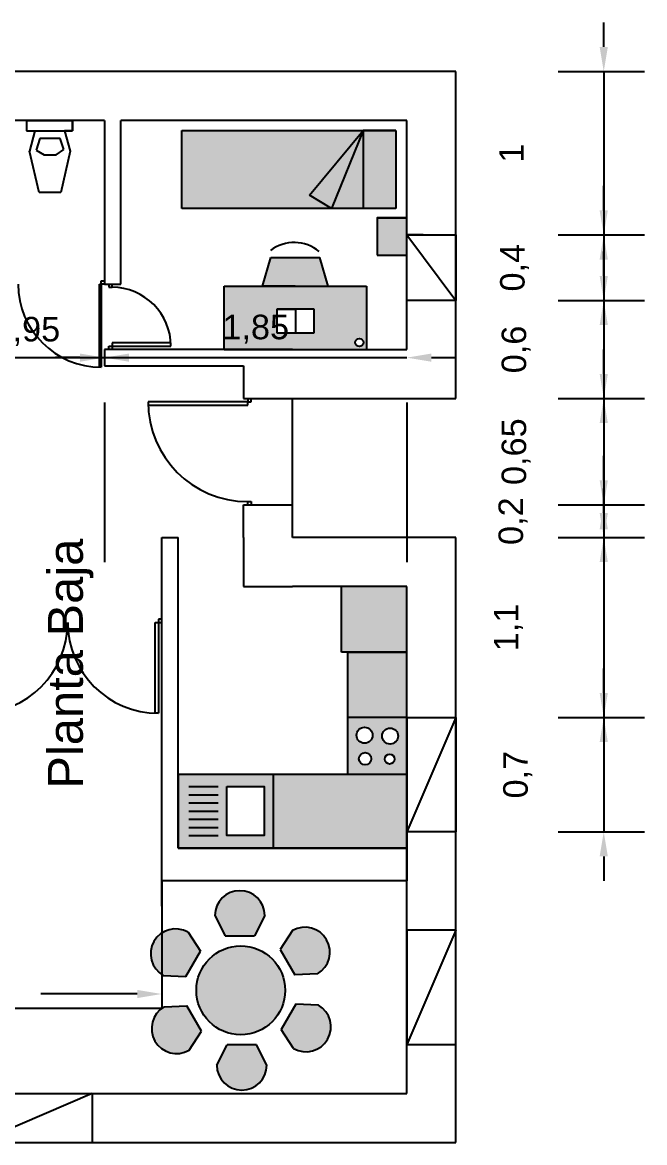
# Model space of a CAD drawing. Header units: millimetres. Extents: x 2250 to 2508, y 2238 to 2752.
# Drawn here: x 2504.6 to 2508.41, y 2745.4 to 2752.25 of the extents above; entities that cross this region are included whole.
import ezdxf

# ---------------------------------------------------------------- set-up
doc = ezdxf.new("R2010")
doc.units = ezdxf.units.MM
for name, color, linetype in [('color', 221, 'Continuous'), ('cotas', 51, 'Continuous'), ('escalera', 130, 'Continuous'), ('mobiliario', 204, 'Continuous'), ('MUROS', 160, 'Continuous'), ('Texto', 193, 'Continuous')]:
    doc.layers.add(name, color=color, linetype=linetype)
doc.styles.get("Standard").update_dxf_attribs({"font": 'arial.ttf'})
doc.dimstyles.new('Copia de ISO-25', dxfattribs={"dimtxt": 0.15, "dimasz": 0.15, "dimexe": 1.25, "dimexo": 0.625, "dimtad": 1, "dimtxsty": 'Standard', "dimcen": 2.5, "dimadec": 0, "dimazin": 2, "dimtfac": 1, "dimtmove": 0, "dimatfit": 3, "dimfxl": 1, "dimarcsym": 0})

# ---------------------------------------------------------------- blocks, each defined once
blk = doc.blocks.new('*U1')
at = {"layer": 'mobiliario'}
for p, q in [((-0.1526, -0.0146), (-0.0898, -0.138)), ((0.1526, -0.0146), (0.0898, -0.138)), ((-0.0898, -0.138), (0.0898, -0.138))]:
    blk.add_line(p, q, dxfattribs=at)
blk.add_arc((0, -0.0146), 0.1526, 0, 180, dxfattribs=at)
blk = doc.blocks.new('*U2')
at = {"layer": 'mobiliario', "color": 0, "linetype": 'ByBlock', "lineweight": -2, "transparency": 16777216}
blk.add_blockref('*U1', (2505.9319, 2746.8023), dxfattribs=at)
for p, rotation in [((2505.5265, 2746.5613), 60.00000000000001), ((2506.3433, 2746.5717), 300.0000000000001), ((2505.5325, 2746.0898), 120), ((2506.3493, 2746.1001), 240), ((2505.9439, 2745.8592), 180)]:
    blk.add_blockref('*U1', p, dxfattribs=dict(at, rotation=rotation))
blk = doc.blocks.new('*D13')
at = {"layer": 'cotas', "color": 0, "lineweight": -2, "transparency": 16777216}
for p, q in [((2504.0044, 2750.1998), (2503.8544, 2750.1998)), ((2504.1544, 2750.1998), (2505.1044, 2750.1998)), ((2505.2544, 2750.1998), (2505.4044, 2750.1998)), ((2504.1544, 2749.9248), (2504.1544, 2748.9498)), ((2505.1044, 2749.9248), (2505.1044, 2748.9498))]:
    blk.add_line(p, q, dxfattribs=at)
at = {"layer": 'cotas', "color": 0, "transparency": 16777216}
for points in [[(2504.0044, 2750.2248), (2504.0044, 2750.1748), (2504.1544, 2750.1998)], [(2505.2544, 2750.2248), (2505.2544, 2750.1748), (2505.1044, 2750.1998)]]:
    blk.add_solid(points, dxfattribs=at)
at = {"layer": 'Defpoints', "color": 0, "transparency": 16777216}
for p in [(2504.1544, 2750.5498), (2505.1044, 2750.5498), (2505.1044, 2750.1998)]:
    blk.add_point(p, dxfattribs=at)
at = {"layer": 'cotas', "color": 0, "transparency": 16777216, "insert": (2504.6294, 2750.3601), "char_height": 0.15, "attachment_point": 5}
blk.add_mtext('0,95', dxfattribs=at)
blk = doc.blocks.new('*D14')
at = {"layer": 'cotas', "color": 0, "lineweight": -2, "transparency": 16777216}
for p, q in [((2504.9544, 2750.1998), (2504.8044, 2750.1998)), ((2505.1044, 2750.1998), (2506.9544, 2750.1998)), ((2507.1044, 2750.1998), (2507.2544, 2750.1998)), ((2505.1044, 2749.9248), (2505.1044, 2748.9498)), ((2506.9544, 2749.9248), (2506.9544, 2748.9498))]:
    blk.add_line(p, q, dxfattribs=at)
at = {"layer": 'cotas', "color": 0, "transparency": 16777216}
for points in [[(2504.9544, 2750.2248), (2504.9544, 2750.1748), (2505.1044, 2750.1998)], [(2507.1044, 2750.2248), (2507.1044, 2750.1748), (2506.9544, 2750.1998)]]:
    blk.add_solid(points, dxfattribs=at)
at = {"layer": 'Defpoints', "color": 0, "transparency": 16777216}
for p in [(2505.1044, 2750.5498), (2506.9544, 2750.5498), (2506.9544, 2750.1998)]:
    blk.add_point(p, dxfattribs=at)
at = {"layer": 'cotas', "color": 0, "transparency": 16777216, "insert": (2506.0294, 2750.3733), "char_height": 0.15, "attachment_point": 5}
blk.add_mtext('1,85', dxfattribs=at)
blk = doc.blocks.new('*D15')
at = {"layer": 'cotas', "color": 0, "lineweight": -2, "transparency": 16777216}
for p, q in [((2508.1583, 2752.0998), (2508.1583, 2752.2498)), ((2507.8794, 2751.9498), (2508.4083, 2751.9498)), ((2508.1583, 2751.9498), (2508.1583, 2750.9498)), ((2507.8794, 2750.9498), (2508.4083, 2750.9498)), ((2508.1583, 2750.7998), (2508.1583, 2750.6498))]:
    blk.add_line(p, q, dxfattribs=at)
at = {"layer": 'cotas', "color": 0, "transparency": 16777216}
for points in [[(2508.1333, 2752.0998), (2508.1833, 2752.0998), (2508.1583, 2751.9498)], [(2508.1333, 2750.7998), (2508.1833, 2750.7998), (2508.1583, 2750.9498)]]:
    blk.add_solid(points, dxfattribs=at)
at = {"layer": 'Defpoints', "color": 0, "transparency": 16777216}
for p in [(2507.2544, 2751.9498), (2507.2544, 2750.9498), (2508.1583, 2750.9498)]:
    blk.add_point(p, dxfattribs=at)
at = {"layer": 'cotas', "color": 0, "transparency": 16777216, "insert": (2507.5941, 2751.4498), "char_height": 0.15, "attachment_point": 5, "rotation": 90}
blk.add_mtext('1', dxfattribs=at)
blk = doc.blocks.new('*D16')
at = {"layer": 'cotas', "color": 0, "lineweight": -2, "transparency": 16777216}
for p, q in [((2508.1583, 2751.0998), (2508.1583, 2751.2498)), ((2507.8794, 2750.9498), (2508.4083, 2750.9498)), ((2508.1583, 2750.9498), (2508.1583, 2750.5498)), ((2507.8794, 2750.5498), (2508.4083, 2750.5498)), ((2508.1583, 2750.3998), (2508.1583, 2750.2498))]:
    blk.add_line(p, q, dxfattribs=at)
at = {"layer": 'cotas', "color": 0, "transparency": 16777216}
for points in [[(2508.1333, 2751.0998), (2508.1833, 2751.0998), (2508.1583, 2750.9498)], [(2508.1333, 2750.3998), (2508.1833, 2750.3998), (2508.1583, 2750.5498)]]:
    blk.add_solid(points, dxfattribs=at)
at = {"layer": 'Defpoints', "color": 0, "transparency": 16777216}
for p in [(2507.2544, 2750.9498), (2507.2544, 2750.5498), (2508.1583, 2750.5498)]:
    blk.add_point(p, dxfattribs=at)
at = {"layer": 'cotas', "color": 0, "transparency": 16777216, "insert": (2507.6131, 2750.7498), "char_height": 0.15, "attachment_point": 5, "rotation": 90}
blk.add_mtext('0,4', dxfattribs=at)
blk = doc.blocks.new('*D17')
at = {"layer": 'cotas', "color": 0, "lineweight": -2, "transparency": 16777216}
for p, q in [((2508.1583, 2750.6998), (2508.1583, 2750.8498)), ((2507.8794, 2750.5498), (2508.4083, 2750.5498)), ((2508.1583, 2750.5498), (2508.1583, 2749.9498)), ((2507.8794, 2749.9498), (2508.4083, 2749.9498)), ((2508.1583, 2749.7998), (2508.1583, 2749.6498))]:
    blk.add_line(p, q, dxfattribs=at)
at = {"layer": 'cotas', "color": 0, "transparency": 16777216}
for points in [[(2508.1333, 2750.6998), (2508.1833, 2750.6998), (2508.1583, 2750.5498)], [(2508.1333, 2749.7998), (2508.1833, 2749.7998), (2508.1583, 2749.9498)]]:
    blk.add_solid(points, dxfattribs=at)
at = {"layer": 'Defpoints', "color": 0, "transparency": 16777216}
for p in [(2507.2544, 2750.5498), (2507.2544, 2749.9498), (2508.1583, 2749.9498)]:
    blk.add_point(p, dxfattribs=at)
at = {"layer": 'cotas', "color": 0, "transparency": 16777216, "insert": (2507.6226, 2750.2498), "char_height": 0.15, "attachment_point": 5, "rotation": 90}
blk.add_mtext('0,6', dxfattribs=at)
blk = doc.blocks.new('*D18')
at = {"layer": 'cotas', "color": 0, "lineweight": -2, "transparency": 16777216}
for p, q in [((2508.1583, 2750.0998), (2508.1583, 2750.2498)), ((2507.8794, 2749.9498), (2508.4083, 2749.9498)), ((2508.1583, 2749.9498), (2508.1583, 2749.2998)), ((2507.8794, 2749.2998), (2508.4083, 2749.2998)), ((2508.1583, 2749.1498), (2508.1583, 2748.9998))]:
    blk.add_line(p, q, dxfattribs=at)
at = {"layer": 'cotas', "color": 0, "transparency": 16777216}
for points in [[(2508.1333, 2750.0998), (2508.1833, 2750.0998), (2508.1583, 2749.9498)], [(2508.1333, 2749.1498), (2508.1833, 2749.1498), (2508.1583, 2749.2998)]]:
    blk.add_solid(points, dxfattribs=at)
at = {"layer": 'Defpoints', "color": 0, "transparency": 16777216}
for p in [(2507.2544, 2749.9498), (2507.2544, 2749.2998), (2508.1583, 2749.2998)]:
    blk.add_point(p, dxfattribs=at)
at = {"layer": 'cotas', "color": 0, "transparency": 16777216, "insert": (2507.6226, 2749.6248), "char_height": 0.15, "attachment_point": 5, "rotation": 90}
blk.add_mtext('0,65', dxfattribs=at)
blk = doc.blocks.new('*D19')
at = {"layer": 'cotas', "color": 0, "lineweight": -2, "transparency": 16777216}
for p, q in [((2508.1583, 2749.4498), (2508.1583, 2749.5998)), ((2507.8794, 2749.2998), (2508.4083, 2749.2998)), ((2508.1583, 2749.2998), (2508.1583, 2749.0998)), ((2507.8794, 2749.0998), (2508.4083, 2749.0998)), ((2508.1583, 2748.9498), (2508.1583, 2748.7998))]:
    blk.add_line(p, q, dxfattribs=at)
at = {"layer": 'cotas', "color": 0, "transparency": 16777216}
for points in [[(2508.1333, 2749.4498), (2508.1833, 2749.4498), (2508.1583, 2749.2998)], [(2508.1333, 2748.9498), (2508.1833, 2748.9498), (2508.1583, 2749.0998)]]:
    blk.add_solid(points, dxfattribs=at)
at = {"layer": 'Defpoints', "color": 0, "transparency": 16777216}
for p in [(2507.2544, 2749.2998), (2507.2544, 2749.0998), (2508.1583, 2749.0998)]:
    blk.add_point(p, dxfattribs=at)
at = {"layer": 'cotas', "color": 0, "transparency": 16777216, "insert": (2507.6036, 2749.1998), "char_height": 0.15, "attachment_point": 5, "rotation": 90}
blk.add_mtext('0,2', dxfattribs=at)
blk = doc.blocks.new('*D20')
at = {"layer": 'cotas', "color": 0, "lineweight": -2, "transparency": 16777216}
for p, q in [((2508.1583, 2749.2498), (2508.1583, 2749.3998)), ((2507.8794, 2749.0998), (2508.4083, 2749.0998)), ((2508.1583, 2749.0998), (2508.1583, 2747.9998)), ((2507.8794, 2747.9998), (2508.4083, 2747.9998)), ((2508.1583, 2747.8498), (2508.1583, 2747.6998))]:
    blk.add_line(p, q, dxfattribs=at)
at = {"layer": 'cotas', "color": 0, "transparency": 16777216}
for points in [[(2508.1333, 2749.2498), (2508.1833, 2749.2498), (2508.1583, 2749.0998)], [(2508.1333, 2747.8498), (2508.1833, 2747.8498), (2508.1583, 2747.9998)]]:
    blk.add_solid(points, dxfattribs=at)
at = {"layer": 'Defpoints', "color": 0, "transparency": 16777216}
for p in [(2507.2544, 2749.0998), (2507.2544, 2747.9998), (2508.1583, 2747.9998)]:
    blk.add_point(p, dxfattribs=at)
at = {"layer": 'cotas', "color": 0, "transparency": 16777216, "insert": (2507.5751, 2748.5498), "char_height": 0.15, "attachment_point": 5, "rotation": 90}
blk.add_mtext('1,1', dxfattribs=at)
blk = doc.blocks.new('*D21')
at = {"layer": 'cotas', "color": 0, "lineweight": -2, "transparency": 16777216}
for p, q in [((2508.1583, 2748.1498), (2508.1583, 2748.2998)), ((2507.8794, 2747.9998), (2508.4083, 2747.9998)), ((2508.1583, 2747.9998), (2508.1583, 2747.2998)), ((2507.8794, 2747.2998), (2508.4083, 2747.2998)), ((2508.1583, 2747.1498), (2508.1583, 2746.9998))]:
    blk.add_line(p, q, dxfattribs=at)
at = {"layer": 'cotas', "color": 0, "transparency": 16777216}
for points in [[(2508.1333, 2748.1498), (2508.1833, 2748.1498), (2508.1583, 2747.9998)], [(2508.1333, 2747.1498), (2508.1833, 2747.1498), (2508.1583, 2747.2998)]]:
    blk.add_solid(points, dxfattribs=at)
at = {"layer": 'Defpoints', "color": 0, "transparency": 16777216}
for p in [(2507.2544, 2747.9998), (2507.2544, 2747.2998), (2508.1583, 2747.2998)]:
    blk.add_point(p, dxfattribs=at)
at = {"layer": 'cotas', "color": 0, "transparency": 16777216, "insert": (2507.6321, 2747.6498), "char_height": 0.15, "attachment_point": 5, "rotation": 90}
blk.add_mtext('0,7', dxfattribs=at)
blk = doc.blocks.new('*D22')
at = {"layer": 'cotas', "color": 0, "lineweight": -2, "transparency": 16777216}
for p, q in [((2502.4044, 2746.8448), (2502.4044, 2747.5585)), ((2505.4544, 2746.8448), (2505.4544, 2747.5585)), ((2502.5544, 2746.3085), (2503.0737, 2746.3085)), ((2505.3044, 2746.3085), (2504.7144, 2746.3085))]:
    blk.add_line(p, q, dxfattribs=at)
at = {"layer": 'cotas', "color": 0, "transparency": 16777216}
for points in [[(2502.5544, 2746.3335), (2502.5544, 2746.2835), (2502.4044, 2746.3085)], [(2505.3044, 2746.3335), (2505.3044, 2746.2835), (2505.4544, 2746.3085)]]:
    blk.add_solid(points, dxfattribs=at)
at = {"layer": 'Defpoints', "color": 0, "transparency": 16777216}
for p in [(2505.4544, 2746.3085), (2502.4044, 2746.2198), (2505.4544, 2746.2198)]:
    blk.add_point(p, dxfattribs=at)
at = {"layer": 'cotas', "color": 0, "transparency": 16777216, "insert": (2503.8941, 2746.5625), "char_height": 0.15, "attachment_point": 5}
blk.add_mtext('3,05', dxfattribs=at)

msp = doc.modelspace()

# ---------------------------------------------------------------- hatches: boundary and pattern name
at = {"layer": 'color', "true_color": 0xed1f24}
h = msp.add_hatch(color=240, dxfattribs=at)
h.dxf.hatch_style = 1
h.paths.add_polyline_path([(2506.6872, 2751.5894), (2505.5772, 2751.5894), (2505.5772, 2751.112), (2506.4936, 2751.112), (2506.3583, 2751.1925)])
h.paths.add_polyline_path([(2506.6872, 2751.5894), (2506.4936, 2751.112), (2506.6872, 2751.112)], flags=16)
h = msp.add_hatch(color=240, dxfattribs=at)
h.dxf.hatch_style = 1
h.paths.add_polyline_path([(2506.6872, 2751.5894), (2506.3583, 2751.1925), (2506.4936, 2751.112)], flags=17)
h.paths.add_polyline_path([(2506.6872, 2751.5894), (2506.4936, 2751.112), (2506.6872, 2751.112)], flags=16)
at = {"layer": 'color'}
h = msp.add_hatch(color=0, dxfattribs=at)
h.dxf.hatch_style = 1
h.paths.add_polyline_path([(2506.6872, 2751.5894), (2506.4936, 2751.112), (2506.6872, 2751.112)], flags=16)
h.paths.add_polyline_path([(2506.8872, 2751.5894), (2506.6872, 2751.5894), (2506.6872, 2751.112), (2506.8872, 2751.112)])
at = {"layer": 'color', "true_color": 0xcd6928}
h = msp.add_hatch(color=32, dxfattribs=at)
h.dxf.hatch_style = 1
h.paths.add_polyline_path([(2506.9544, 2751.0544), (2506.7722, 2751.0544), (2506.7722, 2750.8267), (2506.9544, 2750.8267)])
at = {"layer": 'color', "true_color": 0x000000}
h = msp.add_hatch(color=18, dxfattribs=at)
h.dxf.hatch_style = 1
h.paths.add_polyline_path([(2506.4218, 2750.8127), (2506.2717, 2750.8127), (2506.1216, 2750.8127), (2506.0717, 2750.6364), (2506.4717, 2750.6364)])
at = {"layer": 'color', "true_color": 0xcd6928}
h = msp.add_hatch(color=32, dxfattribs=at)
h.dxf.hatch_style = 1
h.paths.add_polyline_path([(2506.7077, 2750.6364), (2505.8356, 2750.6364), (2505.8356, 2750.2498), (2506.7077, 2750.2498)])
h.paths.add_polyline_path([(2506.6881, 2750.2921, -1), (2506.6386, 2750.2921, -1)], flags=16)
h.paths.add_polyline_path([(2506.3859, 2750.3515), (2506.1587, 2750.3515), (2506.1587, 2750.4972), (2506.2723, 2750.4972), (2506.3859, 2750.4972)], flags=16)
h.paths.add_polyline_path([(2506.3859, 2750.4972), (2506.2723, 2750.4972), (2506.2723, 2750.3515), (2506.3859, 2750.3515)], flags=0)
at = {"layer": 'color', "true_color": 0x939598}
h = msp.add_hatch(color=252, dxfattribs=at)
h.dxf.hatch_style = 1
h.paths.add_polyline_path([(2506.9544, 2748.7998), (2506.5544, 2748.7998), (2506.5544, 2748.3998), (2506.9544, 2748.3998)])
h = msp.add_hatch(color=252, dxfattribs=at)
h.dxf.hatch_style = 1
h.paths.add_polyline_path([(2506.9544, 2748.3998), (2506.5928, 2748.3998), (2506.5928, 2747.9998), (2506.9544, 2747.9998)])
at = {"layer": 'color', "true_color": 0x636466}
h = msp.add_hatch(color=251, dxfattribs=at)
h.dxf.hatch_style = 1
h.paths.add_polyline_path([(2506.6465, 2747.8908, 1), (2506.7441, 2747.8908, 1)], flags=0)
h.paths.add_polyline_path([(2506.8026, 2747.8859, 1), (2506.9002, 2747.8859, 1)], flags=16)
h.paths.add_polyline_path([(2506.8783, 2747.7447, 1), (2506.8183, 2747.7447, 1)], flags=0)
h.paths.add_polyline_path([(2506.6607, 2747.7472, 1), (2506.7358, 2747.7472, 1)], flags=16)
h.paths.add_polyline_path([(2506.9544, 2747.9998), (2506.5928, 2747.9998), (2506.5928, 2747.6498), (2506.9544, 2747.6498)])
h.paths.add_polyline_path([(2506.8026, 2747.8859, -1), (2506.9002, 2747.8859, -1)], flags=0)
h.paths.add_polyline_path([(2506.8783, 2747.7447, -1), (2506.8183, 2747.7447, -1)], flags=16)
h.paths.add_polyline_path([(2506.6465, 2747.8908, -1), (2506.7441, 2747.8908, -1)], flags=16)
h.paths.add_polyline_path([(2506.7358, 2747.7472, -1), (2506.6607, 2747.7472, -1)], flags=0)
h = msp.add_hatch(color=251, dxfattribs=at)
h.dxf.hatch_style = 1
h.paths.add_polyline_path([(2506.082, 2747.5773), (2505.8533, 2747.5773), (2505.8533, 2747.2773), (2506.082, 2747.2773)], flags=0)
h.paths.add_polyline_path([(2506.1355, 2747.6498), (2505.5544, 2747.6498), (2505.5544, 2747.1998), (2506.1355, 2747.1998)])
h.paths.add_polyline_path([(2505.8533, 2747.5773), (2506.082, 2747.5773), (2506.082, 2747.2773), (2505.8533, 2747.2773)], flags=16)
at = {"layer": 'color', "true_color": 0x939598}
h = msp.add_hatch(color=252, dxfattribs=at)
h.dxf.hatch_style = 1
h.paths.add_polyline_path([(2506.9544, 2747.6498), (2506.5928, 2747.6498), (2506.1355, 2747.6498), (2506.1355, 2747.1998), (2506.9544, 2747.1998)])
at = {"layer": 'color', "true_color": 0x000000}
h = msp.add_hatch(color=18, dxfattribs=at)
h.dxf.hatch_style = 1
h.paths.add_polyline_path([(2505.7793, 2746.7877), (2505.8421, 2746.6643), (2506.0217, 2746.6643), (2506.0846, 2746.7877, 1)])
h = msp.add_hatch(color=18, dxfattribs=at)
h.dxf.hatch_style = 1
h.paths.add_polyline_path([(2506.2543, 2746.6966), (2506.1789, 2746.5805), (2506.2687, 2746.4249), (2506.407, 2746.4322, 1)])
h = msp.add_hatch(color=18, dxfattribs=at)
h.dxf.hatch_style = 1
h.paths.add_polyline_path([(2505.4544, 2746.681, 0.534814), (2505.4544, 2746.4271)])
h = msp.add_hatch(color=18, dxfattribs=at)
h.dxf.hatch_style = 1
h.paths.add_polyline_path([(2505.6155, 2746.6862, 0.285438), (2505.4544, 2746.681), (2505.4544, 2746.4271, 0.016246), (2505.4629, 2746.4218), (2505.6012, 2746.4145), (2505.691, 2746.5701)])
at = {"layer": 'color', "true_color": 0xcd6928}
h = msp.add_hatch(color=32, dxfattribs=at)
h.dxf.hatch_style = 1
h.paths.add_polyline_path([(2505.6661, 2746.3307, 1), (2506.2098, 2746.3307, 1)])
at = {"layer": 'color', "true_color": 0x000000}
h = msp.add_hatch(color=18, dxfattribs=at)
h.dxf.hatch_style = 1
h.paths.add_polyline_path([(2505.6071, 2746.2366), (2505.4689, 2746.2293, 1), (2505.6215, 2745.9649), (2505.697, 2746.081)])
h = msp.add_hatch(color=18, dxfattribs=at)
h.dxf.hatch_style = 1
h.paths.add_polyline_path([(2506.413, 2746.2396), (2506.2747, 2746.2469), (2506.1849, 2746.0914), (2506.2603, 2745.9753, 1)])
h = msp.add_hatch(color=18, dxfattribs=at)
h.dxf.hatch_style = 1
h.paths.add_polyline_path([(2506.0337, 2745.9972), (2505.8541, 2745.9972), (2505.7913, 2745.8738, 1), (2506.0965, 2745.8738)])

# ---------------------------------------------------------------- linework, layer by layer
at = {"layer": 'cotas'}
for p, q in [((2505.4544, 2746.9998), (2505.4544, 2746.2198)), ((2505.4544, 2746.2198), (2502.4044, 2746.2198))]:
    msp.add_line(p, q, dxfattribs=at)
at = {"layer": 'escalera'}
for p, q in [((2507.0544, 2750.9498), (2506.9544, 2750.9498)), ((2506.9544, 2750.9498), (2507.2544, 2750.5498)), ((2506.9544, 2750.5498), (2506.9544, 2750.9498)), ((2506.9544, 2750.9498), (2507.2544, 2750.9498)), ((2507.0544, 2750.9498), (2507.2544, 2750.9498)), ((2507.2544, 2750.9498), (2507.2544, 2750.5498)), ((2505.0729, 2750.1413), (2505.0729, 2750.6498)), ((2505.0729, 2750.6498), (2505.0845, 2750.6498)), ((2505.0845, 2750.6498), (2505.0845, 2750.6691)), ((2505.0845, 2750.6691), (2505.1044, 2750.6691)), ((2505.1044, 2750.6498), (2505.0845, 2750.6498)), ((2505.0845, 2750.6498), (2505.0845, 2750.6498)), ((2505.0845, 2750.6498), (2505.0845, 2750.1413)), ((2505.1307, 2750.6498), (2505.1307, 2750.6298)), ((2505.1307, 2750.6298), (2505.1507, 2750.6298)), ((2505.1507, 2750.6298), (2505.1507, 2750.6498)), ((2507.2544, 2750.5498), (2506.9544, 2750.5498)), ((2505.5107, 2750.2898), (2505.1507, 2750.2898)), ((2505.1507, 2750.2898), (2505.1507, 2750.2698)), ((2505.5107, 2750.2698), (2505.5107, 2750.2898)), ((2505.1307, 2750.2498), (2505.1307, 2750.2698)), ((2505.1307, 2750.2698), (2505.1507, 2750.2698)), ((2505.1507, 2750.2698), (2505.1507, 2750.2498)), ((2505.1507, 2750.2698), (2505.5107, 2750.2698)), ((2505.0845, 2750.1413), (2505.0729, 2750.1413)), ((2505.9806, 2749.9498), (2505.9806, 2749.9298)), ((2506.0006, 2749.9298), (2506.0006, 2749.9498)), ((2505.9806, 2749.9298), (2505.3706, 2749.9298)), ((2505.3706, 2749.9298), (2505.3706, 2749.9098)), ((2505.3706, 2749.9098), (2505.9806, 2749.9098)), ((2505.9806, 2749.9298), (2506.0006, 2749.9298)), ((2505.9806, 2749.9098), (2505.9806, 2749.9298)), ((2505.9806, 2749.2998), (2505.9806, 2749.3198)), ((2505.9806, 2749.3198), (2506.0006, 2749.3198)), ((2506.0006, 2749.3198), (2506.0006, 2749.2998)), ((2505.4144, 2748.0248), (2505.4144, 2748.5798)), ((2505.4144, 2748.5798), (2505.4344, 2748.5798)), ((2505.4544, 2748.5998), (2505.4344, 2748.5998)), ((2505.4344, 2748.5998), (2505.4344, 2748.5798)), ((2505.4344, 2748.5798), (2505.4544, 2748.5798)), ((2505.4344, 2748.5798), (2505.4344, 2748.0248)), ((2505.4344, 2748.0248), (2505.4144, 2748.0248)), ((2506.9544, 2747.9998), (2506.9544, 2747.2998)), ((2506.9544, 2747.9998), (2507.2544, 2747.9998)), ((2507.2544, 2747.9998), (2506.9544, 2747.2998)), ((2507.2544, 2747.9998), (2507.2544, 2747.2998)), ((2507.2544, 2747.2998), (2506.9544, 2747.2998)), ((2506.9544, 2746.6998), (2506.9544, 2745.9998)), ((2507.2544, 2746.6998), (2506.9544, 2746.6998)), ((2507.2544, 2746.6998), (2506.9544, 2745.9998)), ((2507.2544, 2745.9998), (2507.2544, 2746.6998)), ((2506.9544, 2745.9998), (2507.2544, 2745.9998)), ((2504.3294, 2745.6998), (2505.0294, 2745.6998)), ((2505.0294, 2745.6998), (2504.3294, 2745.3998)), ((2505.0294, 2745.6998), (2505.0294, 2745.3998)), ((2504.3294, 2745.3998), (2505.0294, 2745.3998))]:
    msp.add_line(p, q, dxfattribs=at)
for centre, radius, start, end in [((2505.0845, 2750.6498), 0.5085, 180, 270), ((2505.1507, 2750.2698), 0.36, 0, 90), ((2505.9806, 2749.9298), 0.61, 180, 270), ((2504.3244, 2748.5798), 0.555, 270, 0), ((2505.4344, 2748.5798), 0.555, 180, 270)]:
    msp.add_arc(centre, radius, start, end, dxfattribs=at)
at = {"layer": 'mobiliario'}
for p, q in [((2504.6281, 2751.6498), (2504.6281, 2751.5876)), ((2504.6281, 2751.6498), (2504.9089, 2751.6498)), ((2504.9089, 2751.5876), (2504.9089, 2751.6498)), ((2504.9089, 2751.6498), (2504.9089, 2751.5876)), ((2504.6281, 2751.5876), (2504.9089, 2751.5876)), ((2504.6777, 2751.5876), (2504.646, 2751.4618)), ((2504.9089, 2751.5876), (2504.8594, 2751.5876)), ((2504.8594, 2751.5876), (2504.8935, 2751.4618)), ((2505.5772, 2751.112), (2505.5772, 2751.5894)), ((2505.5772, 2751.5894), (2506.8872, 2751.5894)), ((2506.3583, 2751.1925), (2506.6872, 2751.5894)), ((2506.6872, 2751.5894), (2506.4936, 2751.112)), ((2506.8872, 2751.5894), (2506.6872, 2751.5894)), ((2506.6872, 2751.5894), (2506.6872, 2751.112)), ((2506.8872, 2751.5894), (2506.8872, 2751.112)), ((2504.7094, 2751.54), (2504.6862, 2751.4693)), ((2504.8323, 2751.54), (2504.7094, 2751.54)), ((2504.8547, 2751.4735), (2504.8323, 2751.54)), ((2504.7052, 2751.2102), (2504.646, 2751.4618)), ((2504.6862, 2751.4693), (2504.7352, 2751.4395)), ((2504.809, 2751.4395), (2504.8547, 2751.4735)), ((2504.8935, 2751.4618), (2504.8364, 2751.2102)), ((2504.7352, 2751.4395), (2504.809, 2751.4395)), ((2504.8364, 2751.2102), (2504.7052, 2751.2102)), ((2506.4936, 2751.112), (2506.3583, 2751.1925)), ((2506.8872, 2751.112), (2505.5772, 2751.112)), ((2506.7722, 2751.0544), (2506.7722, 2750.8267)), ((2506.9544, 2750.8267), (2506.9544, 2751.0544)), ((2506.7722, 2750.8267), (2506.9544, 2750.8267)), ((2506.0717, 2750.6364), (2506.1216, 2750.8127)), ((2506.1216, 2750.8127), (2506.2717, 2750.8127)), ((2506.2717, 2750.8127), (2506.4218, 2750.8127)), ((2506.4717, 2750.6364), (2506.4218, 2750.8127)), ((2505.8356, 2750.2498), (2505.8356, 2750.6364)), ((2505.8356, 2750.6364), (2506.7077, 2750.6364)), ((2506.2717, 2750.6364), (2506.0717, 2750.6364)), ((2506.2717, 2750.6364), (2506.4717, 2750.6364)), ((2506.7077, 2750.6364), (2506.7077, 2750.2498)), ((2506.1587, 2750.4972), (2506.1587, 2750.3515)), ((2506.3859, 2750.4972), (2506.1587, 2750.4972)), ((2506.1587, 2750.4972), (2506.2723, 2750.4972)), ((2506.2723, 2750.4972), (2506.2723, 2750.3515)), ((2506.3859, 2750.3515), (2506.3859, 2750.4972)), ((2506.1587, 2750.3515), (2506.3859, 2750.3515)), ((2505.8356, 2750.2498), (2506.7077, 2750.2498)), ((2506.5544, 2748.3998), (2506.5544, 2748.7998)), ((2506.9544, 2748.7998), (2506.5544, 2748.7998)), ((2506.9544, 2747.1998), (2506.9544, 2748.7998)), ((2506.9544, 2748.3998), (2506.5544, 2748.3998)), ((2506.5928, 2747.6498), (2506.5928, 2748.3998)), ((2506.5928, 2748.3998), (2506.9544, 2748.3998)), ((2506.9544, 2747.9998), (2506.5928, 2747.9998)), ((2506.9544, 2747.6498), (2505.5544, 2747.6498)), ((2505.5544, 2747.6498), (2505.5544, 2747.1998)), ((2506.1355, 2747.6498), (2506.1355, 2747.1998)), ((2505.6198, 2747.5773), (2505.7998, 2747.5773)), ((2505.6198, 2747.5273), (2505.7998, 2747.5273)), ((2505.6198, 2747.4773), (2505.7998, 2747.4773)), ((2505.6198, 2747.4273), (2505.7998, 2747.4273)), ((2505.6198, 2747.3773), (2505.7998, 2747.3773)), ((2505.6198, 2747.3773), (2505.7998, 2747.3773)), ((2505.6198, 2747.3273), (2505.7998, 2747.3273)), ((2505.6198, 2747.2773), (2505.7998, 2747.2773)), ((2505.5544, 2747.1998), (2506.9544, 2747.1998))]:
    msp.add_line(p, q, dxfattribs=at)
for points in [[(2506.9544, 2751.0544), (2506.7722, 2751.0544), (2506.7722, 2751.0544), (2506.9544, 2751.0544)], [(2505.8533, 2747.5773), (2506.082, 2747.5773), (2506.082, 2747.2773), (2505.8533, 2747.2773)]]:
    msp.add_lwpolyline(points, close=True, dxfattribs=at)
for centre, radius in [((2506.6633, 2750.2921), 0.0247), ((2506.6953, 2747.8908), 0.0488), ((2506.8514, 2747.8859), 0.0488), ((2506.6983, 2747.7472), 0.0376), ((2506.8483, 2747.7447), 0.03), ((2505.9379, 2746.3307), 0.2718)]:
    msp.add_circle(centre, radius, dxfattribs=at)
msp.add_arc((2506.2645, 2750.6606), 0.2428, 50.72354, 126.63504, dxfattribs=at)
at = {"layer": 'MUROS'}
for p, q in [((2507.2544, 2751.9498), (2502.1044, 2751.9498)), ((2507.2544, 2750.9498), (2507.2544, 2751.9498)), ((2505.1044, 2751.6498), (2504.2544, 2751.6498)), ((2505.1044, 2751.6498), (2505.1044, 2750.6498)), ((2506.9544, 2751.6498), (2505.2044, 2751.6498)), ((2505.2044, 2750.6498), (2505.2044, 2751.6498)), ((2506.9544, 2750.9498), (2506.9544, 2751.6498)), ((2506.9544, 2750.5498), (2506.9544, 2750.9498)), ((2507.2544, 2750.5498), (2507.2544, 2750.9498)), ((2505.1044, 2750.6498), (2505.2044, 2750.6498)), ((2506.9544, 2750.2498), (2506.9544, 2750.5498)), ((2507.2544, 2749.9498), (2507.2544, 2750.5498)), ((2505.9544, 2750.2498), (2505.1044, 2750.2498)), ((2505.1044, 2750.2498), (2505.1044, 2750.1498)), ((2506.2544, 2750.2498), (2505.9544, 2750.2498)), ((2506.2544, 2750.2498), (2506.9544, 2750.2498)), ((2505.1044, 2750.1498), (2505.9544, 2750.1498)), ((2505.9544, 2750.1498), (2505.9544, 2749.9498)), ((2505.9544, 2749.9498), (2506.2544, 2749.9498)), ((2506.2544, 2749.2998), (2506.2544, 2749.9498)), ((2506.2544, 2749.9498), (2507.2544, 2749.9498)), ((2505.9544, 2749.0998), (2505.9544, 2749.2998)), ((2505.9544, 2749.2998), (2506.2544, 2749.2998)), ((2506.2544, 2749.0998), (2506.2544, 2749.2998)), ((2505.4544, 2747.1998), (2505.4544, 2749.0998)), ((2505.4544, 2749.0998), (2505.5544, 2749.0998)), ((2505.5544, 2747.1998), (2505.5544, 2749.0998)), ((2505.9544, 2749.0998), (2505.9544, 2748.7998)), ((2507.2544, 2749.0998), (2506.2544, 2749.0998)), ((2507.2544, 2747.9998), (2507.2544, 2749.0998)), ((2505.9544, 2748.7998), (2506.2544, 2748.7998)), ((2506.9544, 2748.7998), (2506.2544, 2748.7998)), ((2506.9544, 2747.9998), (2506.9544, 2748.7998)), ((2506.9544, 2747.2998), (2506.9544, 2747.9998)), ((2507.2544, 2747.2998), (2507.2544, 2747.9998)), ((2506.9544, 2746.6998), (2506.9544, 2747.2998)), ((2506.9544, 2747.2998), (2506.9544, 2747.1998)), ((2507.2544, 2746.6998), (2507.2544, 2747.2998)), ((2505.4544, 2746.9998), (2505.4544, 2747.1998)), ((2506.9544, 2747.1998), (2505.5544, 2747.1998)), ((2506.9544, 2747.1998), (2506.9544, 2746.9998)), ((2506.9544, 2746.9998), (2505.4544, 2746.9998)), ((2506.9544, 2745.9998), (2506.9544, 2746.6998)), ((2507.2544, 2745.9998), (2507.2544, 2746.6998)), ((2506.9544, 2745.6998), (2506.9544, 2745.9998)), ((2507.2544, 2745.3998), (2507.2544, 2745.9998)), ((2505.0294, 2745.6998), (2506.9544, 2745.6998)), ((2505.0294, 2745.3998), (2507.2544, 2745.3998))]:
    msp.add_line(p, q, dxfattribs=at)

# ---------------------------------------------------------------- block references
at = {"layer": 'mobiliario'}
msp.add_blockref('*U2', (0, 0), dxfattribs=at)

# ---------------------------------------------------------------- texts
at = {"layer": 'Texto'}
msp.add_text('Planta Baja', height=0.214024, rotation=90, dxfattribs=at).set_placement((2504.9723, 2747.5639))

# ---------------------------------------------------------------- dimensions: what is measured, and where the dimension line sits
at = {"layer": 'cotas'}
for base, p1, p2, picture, middle in [((2508.1583, 2750.9498), (2507.2544, 2751.9498), (2507.2544, 2750.9498), '*D15', (2507.5941, 2751.4498)), ((2508.1583, 2750.5498), (2507.2544, 2750.9498), (2507.2544, 2750.5498), '*D16', (2507.6131, 2750.7498)), ((2508.1583, 2749.9498), (2507.2544, 2750.5498), (2507.2544, 2749.9498), '*D17', (2507.6226, 2750.2498)), ((2508.1583, 2749.2998), (2507.2544, 2749.9498), (2507.2544, 2749.2998), '*D18', (2507.6226, 2749.6248)), ((2508.1583, 2749.0998), (2507.2544, 2749.2998), (2507.2544, 2749.0998), '*D19', (2507.6036, 2749.1998)), ((2508.1583, 2747.9998), (2507.2544, 2749.0998), (2507.2544, 2747.9998), '*D20', (2507.5751, 2748.5498)), ((2508.1583, 2747.2998), (2507.2544, 2747.9998), (2507.2544, 2747.2998), '*D21', (2507.6321, 2747.6498))]:
    dim = msp.add_linear_dim(base=base, p1=p1, p2=p2, angle=90, dimstyle='Copia de ISO-25', override={"dimexe": 0.25, "dimtmove": 2}, dxfattribs=at)
    dim.commit()
    dim.dimension.update_dxf_attribs({"geometry": picture, "text_midpoint": middle, "dimtype": 160})
for base, p1, p2, picture, middle in [((2505.1044, 2750.1998), (2504.1544, 2750.5498), (2505.1044, 2750.5498), '*D13', (2504.6294, 2750.3601)), ((2506.9544, 2750.1998), (2505.1044, 2750.5498), (2506.9544, 2750.5498), '*D14', (2506.0294, 2750.3733)), ((2505.4544, 2746.3085), (2502.4044, 2746.2198), (2505.4544, 2746.2198), '*D22', (2503.8941, 2746.5625))]:
    dim = msp.add_linear_dim(base=base, p1=p1, p2=p2, dimstyle='Copia de ISO-25', override={"dimtmove": 2}, dxfattribs=at)
    dim.commit()
    dim.dimension.update_dxf_attribs({"geometry": picture, "text_midpoint": middle, "dimtype": 160})

doc.saveas('drawing.dxf')
